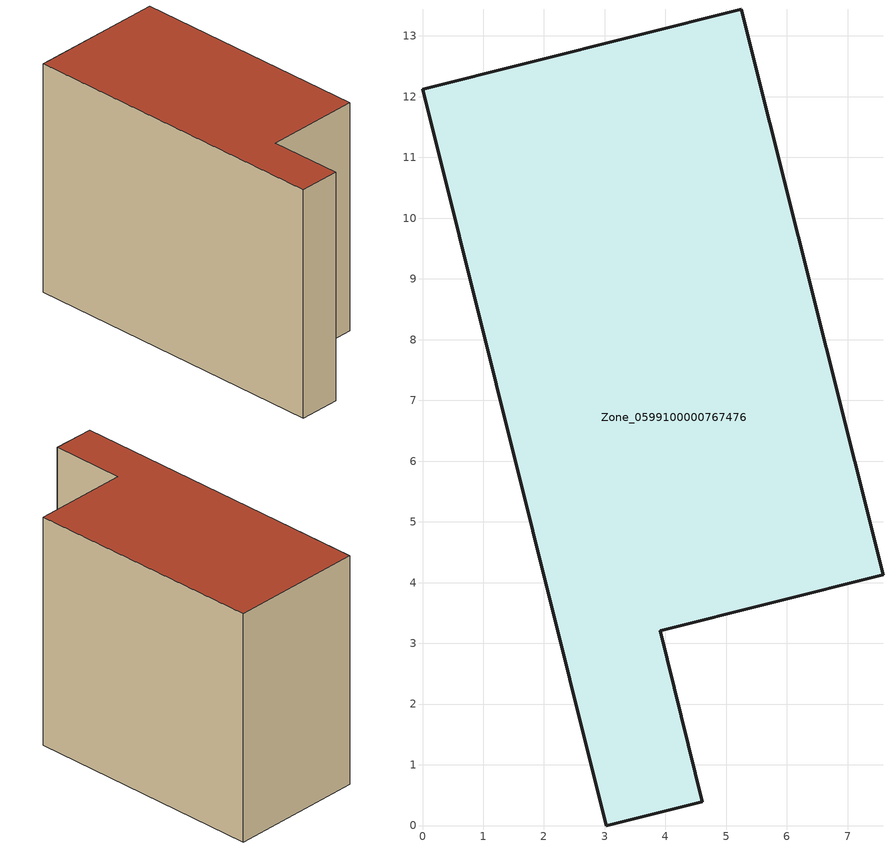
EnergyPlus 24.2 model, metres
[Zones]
Zone_0599100000767476
 floor ground (C_G): 0,12.12 5.25,13.44 7.58,4.13 3.91,3.21 4.61,0.39 3.02,0 z0
 wall outside (C_F): 5.25,13.44 0,12.12 3.02,0 4.61,0.39 3.91,3.21 7.58,4.13 5.25,13.44 z0:9.28
 roof outside (C_R): 0,12.12 3.02,0 4.61,0.39 3.91,3.21 7.58,4.13 5.25,13.44 z9.28
[BUILDING]
Pand.0599100000767476: North Axis=0; Terrain=City; Loads Convergence Tolerance Value=0.04; Temperature Convergence Tolerance Value=0.4; Solar Distribution=FullExterior; Maximum Number of Warmup Days=25; Minimum Number of Warmup Days=1
[Site:Location]
Rotterdam.The.Hague.AP_ZH_NLD Design_Conditions: Latitude=51.96; Longitude=4.45; Time Zone=1; Elevation=-4.5
[SITE:GROUNDTEMPERATURE:BUILDINGSURFACE]
18, 18, 18, 18, 18, 18, 18, 18, 18, 18, 18, 18
[MATERIAL] Thermal Absorptance=0.9; Solar Absorptance=0.7; Visible Absorptance=0.7
Name | Roughness | Thickness | Conductivity | Density | Specific Heat
G.TI.2006-2014 | MediumSmooth | 0.15 | 0.06 | 540 | 1210
F.TI.2006-2014 | Rough | 0.3 | 0.12 | 1920 | 840
R.TI.2006-2014 | MediumRough | 0.2 | 0.08 | 1500 | 1000
[CONSTRUCTION]
C_G: G.TI.2006-2014
C_F: F.TI.2006-2014
C_R: R.TI.2006-2014
[ZONE]
Zone_0599100000767476: Type=1; Multiplier=1; Ceiling Height=Autocalculate; Volume=Autocalculate; Floor Area=autocalculate; Part of Total Floor Area=Yes
[ZONEINFILTRATION:DESIGNFLOWRATE]
Infil_Zone_0599100000767476: Zone or ZoneList or Space or SpaceList=Zone_0599100000767476; Schedule=AlwaysOn; Design Flow Rate Calculation Method=Flow/Area; Flow Rate per Floor Area=0.0015; Constant Term Coefficient=1; Temperature Term Coefficient=0; Velocity Term Coefficient=0; Velocity Squared Term Coefficient=0
[HVACTEMPLATE:ZONE:IDEALLOADSAIRSYSTEM]
Zone_0599100000767476: Maximum Heating Supply Air Temperature=50; Minimum Cooling Supply Air Temperature=13; Maximum Heating Supply Air Humidity Ratio=0.0156; Minimum Cooling Supply Air Humidity Ratio=0.0077; Heating Limit=NoLimit; Cooling Limit=NoLimit; Dehumidification Control Type=ConstantSensibleHeatRatio; Cooling Sensible Heat Ratio=0.7; Dehumidification Setpoint=60; Humidification Control Type=None; Humidification Setpoint=30; Outdoor Air Method=None; Outdoor Air Flow Rate per Person=0.00944; Outdoor Air Flow Rate per Zone Floor Area=0; Outdoor Air Flow Rate per Zone=0; Demand Controlled Ventilation Type=None; Outdoor Air Economizer Type=NoEconomizer; Heat Recovery Type=None; Sensible Heat Recovery Effectiveness=0.7; Latent Heat Recovery Effectiveness=0.65
[ZONECONTROL:THERMOSTAT]
ThermostatControl_Zone_0599100000767476: Zone or ZoneList=Zone_0599100000767476; Control Type Schedule=DualSetpointControlType; Control 1=Thermostat_Zone_0599100000767476; Temperature Difference Between Cutout And Setpoint=0
[THERMOSTATSETPOINT:DUALSETPOINT]
Thermostat_Zone_0599100000767476: Heating Setpoint Temperature Schedule=HeatingSetpoint_Zone_0599100000767476; Cooling Setpoint Temperature Schedule=CoolingSetpoint_Zone_0599100000767476
[SCHEDULE:COMPACT]
HeatingSetpoint_Zone_0599100000767476: Through: 12/31, For: AllDays, Until: 24:00, 21
CoolingSetpoint_Zone_0599100000767476: Through: 12/31, For: AllDays, Until: 24:00, 24
DualSetpointControlType: Through: 12/31, For: AllDays, Until: 24:00, 4
AlwaysOn: Through: 12/31, For: AllDays, Until: 24:00, 1
